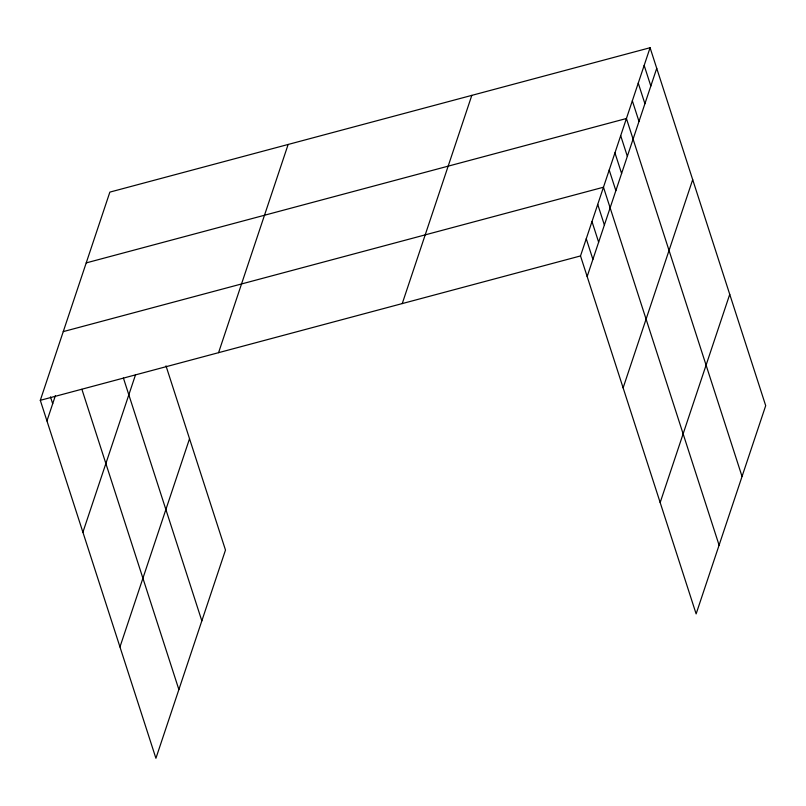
<?xml version="1.0" encoding="UTF-8"?>
<svg xmlns="http://www.w3.org/2000/svg" width="806" height="806" viewBox="0 0 806 806"><rect width="100%" height="100%" fill="white"/><g stroke="black" fill="none" stroke-linecap="round" stroke-linejoin="round"><path stroke-width="1.21" d="M165.996 365.853L225.489 550.065L155.921 758.275L40.3 400.32L109.868 192.11L650.079 47.725L765.7 405.68L696.132 613.89L580.511 255.935L650.079 47.725M46.95 420.913L55.372 395.726M82.907 532.242L135.529 374.77M119.963 646.946L189.531 438.736M218.567 352.675L288.145 144.465M402.244 303.58L471.812 95.37M587.161 276.539L656.739 68.329M623.119 387.867L692.697 179.657M660.164 502.561L729.742 294.351M86.222 262.897L626.423 118.512L742.044 476.477M63.261 331.609L603.472 187.224L719.083 545.178M40.3 400.32L580.511 255.935M644.165 65.427L650.825 86.02M638.251 83.119L644.911 103.722M632.337 100.821L638.997 121.424M620.691 135.69L627.34 156.293M614.948 152.868L621.607 173.471M609.205 170.046L615.865 190.649M597.73 204.402L604.379 225.005M591.987 221.579L598.646 242.183M586.254 238.757L592.904 259.361M123.419 378.064L201.832 620.852M81.9 389.318L178.872 689.563M50.476 396.874L52.692 403.746"/></g></svg>
